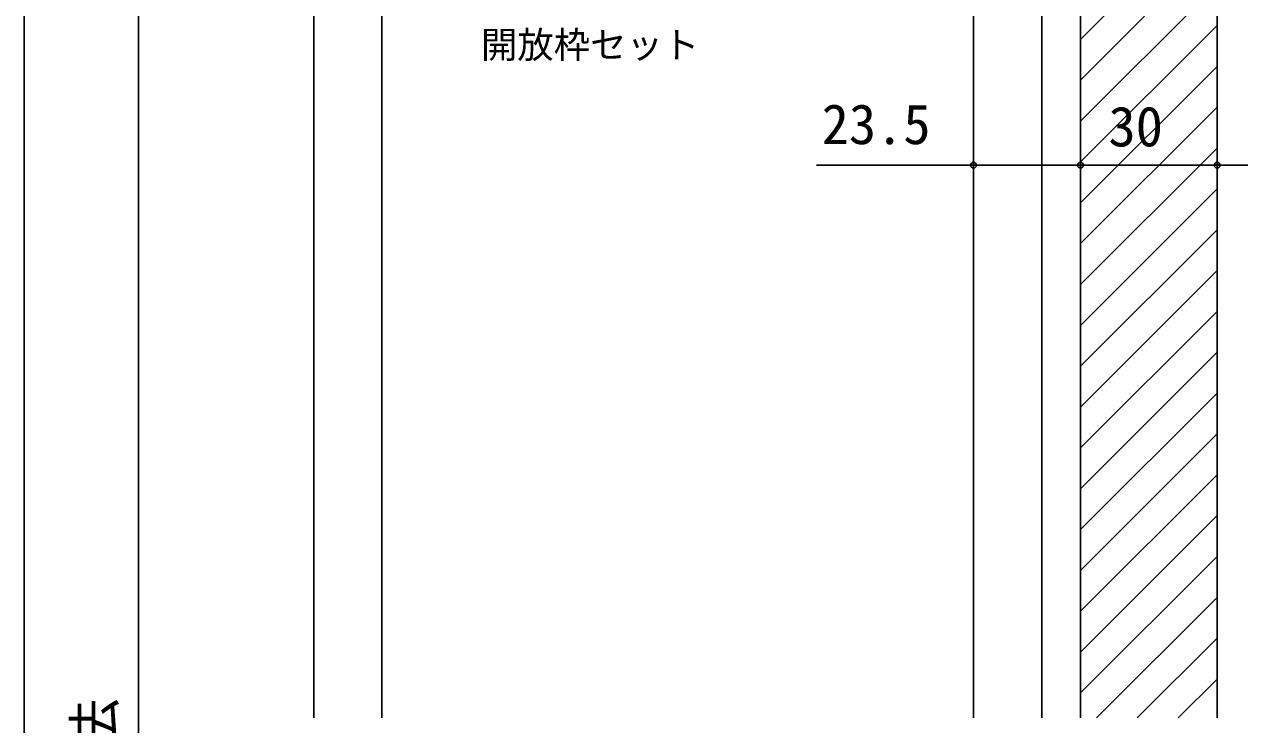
# Model space of a CAD drawing. Units: millimetres, scale not verified. Extents: x -525 to 525, y -783 to 780.
# Drawn here: x -525 to -257.9, y -412.9 to -258.9 of the extents above; entities that cross this region are included whole.
import ezdxf
from ezdxf.enums import TextEntityAlignment as Align

# ---------------------------------------------------------------- set-up
doc = ezdxf.new("R2010")
doc.units = ezdxf.units.MM
doc.header["$LTSCALE"] = 4
for name, color, linetype in [('0-3_YKK_12', 2, 'Continuous'), ('0-5_YKK_D', 6, 'Continuous'), ('0-6_YKK_ZWAK', 7, 'Continuous'), ('0-7_YSS_K', 3, 'Continuous')]:
    doc.layers.add(name, color=color, linetype=linetype)
doc.styles.add('ＭＳ ゴシック', font='')
doc.styles.get('ＭＳ ゴシック').set_extended_font_data('MS Gothic')

msp = doc.modelspace()

# ---------------------------------------------------------------- linework, layer by layer
at = {"layer": '0-3_YKK_12'}
for p, q in [((-292.907, -411.391), (-292.907, -214.891)), ((-262.907, -411.391), (-262.907, -214.891)), ((-461.376, -219.886), (-461.376, -411.391)), ((-301.376, -219.891), (-301.376, -411.391)), ((-292.907, -280.187), (-262.907, -250.187)), ((-292.907, -262.226), (-284.43, -253.749)), ((-292.907, -271.207), (-278.837, -257.136)), ((-292.907, -289.167), (-262.907, -259.167)), ((-292.907, -298.147), (-262.907, -268.147)), ((-292.907, -307.128), (-262.907, -277.128)), ((-292.907, -316.108), (-262.907, -286.108)), ((-292.907, -325.088), (-262.907, -295.088)), ((-292.907, -334.068), (-262.907, -304.068)), ((-292.907, -343.049), (-262.907, -313.049)), ((-292.907, -352.029), (-262.907, -322.029)), ((-292.907, -361.009), (-262.907, -331.009)), ((-292.907, -369.989), (-262.907, -339.989)), ((-292.907, -378.97), (-262.907, -348.97)), ((-292.907, -387.95), (-262.907, -357.95)), ((-292.907, -396.93), (-262.907, -366.93)), ((-292.907, -405.91), (-262.907, -375.91)), ((-289.407, -411.391), (-262.907, -384.891)), ((-280.427, -411.391), (-262.907, -393.871)), ((-271.447, -411.391), (-262.907, -402.851))]:
    msp.add_line(p, q, dxfattribs=at)
at = {"layer": '0-5_YKK_D'}
for p, q in [((-499.907, -219.886), (-499.907, -619.891)), ((-316.407, -300.537), (-316.407, -288.891)), ((-292.907, -303.938), (-292.907, -288.891)), ((-262.907, -289.891), (-292.907, -289.891))]:
    msp.add_line(p, q, dxfattribs=at)
for points in [[(-292.907, -289.891), (-316.407, -289.891), (-350.912, -289.891)], [(-262.907, -289.891), (-256.907, -289.891), (-242.539, -289.891)]]:
    msp.add_lwpolyline(points, dxfattribs=at)
for centre in [(-316.407, -289.891), (-292.907, -289.891), (-292.907, -289.891), (-262.907, -289.891), (-262.907, -289.891)]:
    msp.add_circle(centre, 0.637, dxfattribs=at)
at = {"layer": '0-6_YKK_ZWAK'}
msp.add_line((-525, 746.6), (-525, -783.4), dxfattribs=at)
at = {"layer": '0-7_YSS_K'}
for p, q in [((-446.407, -239.886), (-446.407, -411.391)), ((-316.407, -239.886), (-316.407, -411.391))]:
    msp.add_line(p, q, dxfattribs=at)

# ---------------------------------------------------------------- texts
at = {"layer": '0-5_YKK_D', "style": 'ＭＳ ゴシック'}
for s, height, p in [('開放枠セット', 5.865, (-424.668, -268.088)), ('23.5', 8.798, (-349.798, -287.891)), ('30', 8.798, (-286.771, -288.391))]:
    msp.add_text(s, height=height, dxfattribs=at).set_placement(p, align=Align.BOTTOM_LEFT)
msp.add_text('開口寸法', height=8.798, rotation=90, dxfattribs=at).set_placement((-502.544, -455.07), align=Align.BOTTOM_LEFT)

doc.saveas('drawing.dxf')
